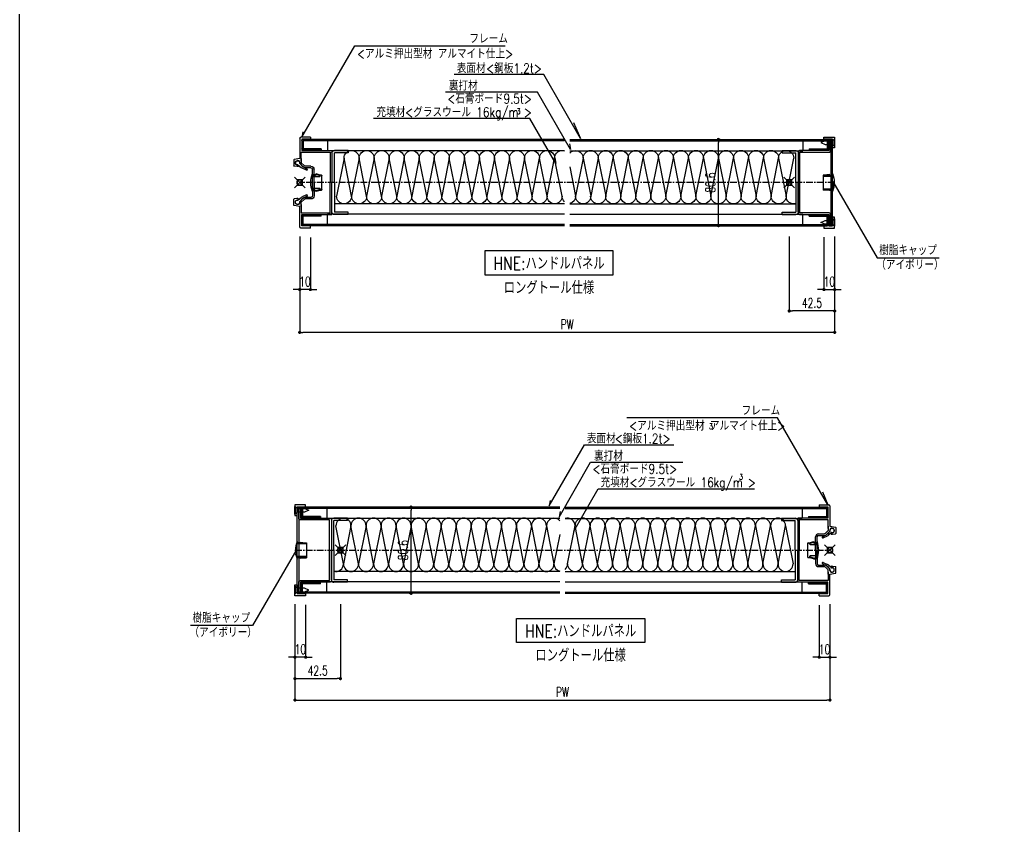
# Model space of a CAD drawing. Extents: x -275225 to 47266, y -41063 to 95295.
# Drawn here: x -224134 to -223223, y -19161 to -18407 of the extents above; entities that cross this region are included whole.
import ezdxf
from ezdxf.enums import TextEntityAlignment as Align

# ---------------------------------------------------------------- set-up
doc = ezdxf.new("R2010")
doc.units = 0
doc.header["$LTSCALE"] = 0.2
doc.header["$PDMODE"] = 99
doc.header["$PDSIZE"] = 5
doc.linetypes.add('CENTER', pattern=[50.8, 31.75, -6.35, 6.35, -6.35])
for name, color, linetype in [('_P18_製品', 4, 'Continuous'), ('_P18_製品寸法', 9, 'Continuous'), ('_基準', 1, 'CENTER'), ('_文字', 3, 'Continuous'), ('_製品寸法', 9, 'Continuous'), ('樹脂', 6, 'Continuous')]:
    doc.layers.add(name, color=color, linetype=linetype)
doc.layers.add('_ポイント', color=1, linetype='Continuous', plot=False)
doc.styles.add('OKAMURA', font='SIMPLEX.shx', dxfattribs={"width": 0.7, "bigfont": 'BIGFONT.shx'})
doc.dimstyles.new('OKAMURA-003', dxfattribs={"dimscale": 3, "dimtxt": 3, "dimasz": 1, "dimexe": 0, "dimexo": 3, "dimgap": 1, "dimtad": 1, "dimdec": 3, "dimdsep": 46, "dimtxsty": 'OKAMURA', "dimblk1": 'DOT', "dimblk2": 'DOT', "dimsah": 1, "dimcen": 0, "dimclrd": 9, "dimclre": 9, "dimclrt": 3, "dimadec": 0, "dimazin": 0, "dimtfac": 1, "dimtdec": 3, "dimtix": 1, "dimtmove": 2, "dimatfit": 3, "dimldrblk": 'NONE', "dimfxl": 0, "dimtolj": 1, "dimarcsym": 0})

# ---------------------------------------------------------------- blocks, each defined once
blk = doc.blocks.new('_DOT')
at = {"color": 0, "linetype": 'ByBlock'}
blk.add_line((-0.5, 0), (-1, 0), dxfattribs=at)
at = {"color": 0, "linetype": 'ByBlock', "const_width": 0.5}
blk.add_lwpolyline([(-0.25, 0, 1), (0.25, 0, 1)], format="xyb", close=True, dxfattribs=at)
blk = doc.blocks.new('*D1307')
at = {"layer": '_製品寸法', "color": 9, "lineweight": -2, "transparency": 16777216}
for p, q in [((-42.5, -51.5), (-42.5, -140)), ((457.5, -50.49), (457.5, -140)), ((-39.5, -140), (454.5, -140))]:
    blk.add_line(p, q, dxfattribs=at)
at = {"layer": 'Defpoints', "color": 0, "transparency": 16777216}
for p in [(-42.5, -42.5), (457.5, -41.49), (457.5, -140)]:
    blk.add_point(p, dxfattribs=at)
at = {"layer": '_製品寸法', "color": 9, "lineweight": -2, "transparency": 16777216, "xscale": 3, "yscale": 3, "zscale": 3, "rotation": 180}
blk.add_blockref('_DOT', (-42.5, -140), dxfattribs=at)
at = {"layer": '_製品寸法', "color": 9, "lineweight": -2, "transparency": 16777216, "xscale": 3, "yscale": 3, "zscale": 3}
blk.add_blockref('_DOT', (457.5, -140), dxfattribs=at)
at = {"layer": '_製品寸法', "color": 3, "transparency": 16777216, "insert": (207.5, -132.5), "char_height": 9, "attachment_point": 5, "style": 'OKAMURA'}
blk.add_mtext('\\A1;PW', dxfattribs=at)
blk = doc.blocks.new('_None')
blk = doc.blocks.new('*D1308')
at = {"layer": '_製品寸法', "color": 9, "lineweight": -2, "transparency": 16777216}
for p, q in [((447.5, -51.5), (447.5, -100)), ((457.5, -50.49), (457.5, -100)), ((444.5, -100), (441.5, -100)), ((447.5, -100), (457.5, -100)), ((460.5, -100), (463.5, -100))]:
    blk.add_line(p, q, dxfattribs=at)
at = {"layer": 'Defpoints', "color": 0, "transparency": 16777216}
for p in [(447.5, -42.5), (457.5, -41.49), (457.5, -100)]:
    blk.add_point(p, dxfattribs=at)
at = {"layer": '_製品寸法', "color": 9, "lineweight": -2, "transparency": 16777216, "xscale": 3, "yscale": 3, "zscale": 3}
blk.add_blockref('_DOT', (447.5, -100), dxfattribs=at)
at = {"layer": '_製品寸法', "color": 9, "lineweight": -2, "transparency": 16777216, "xscale": 3, "yscale": 3, "zscale": 3, "rotation": 180}
blk.add_blockref('_DOT', (457.5, -100), dxfattribs=at)
at = {"layer": '_製品寸法', "color": 3, "transparency": 16777216, "insert": (452.5, -92.5), "char_height": 9, "attachment_point": 5, "style": 'OKAMURA'}
blk.add_mtext('\\A1;10', dxfattribs=at)
blk = doc.blocks.new('*D1309')
at = {"layer": '_製品寸法', "color": 9, "lineweight": -2, "transparency": 16777216}
for p, q in [((-42.5, -50.3), (-42.5, -120)), ((0, -50.3), (0, -120)), ((-39.5, -120), (-3, -120))]:
    blk.add_line(p, q, dxfattribs=at)
at = {"layer": 'Defpoints', "color": 0, "transparency": 16777216}
for p in [(-42.5, -41.3), (0, -41.3), (0, -120)]:
    blk.add_point(p, dxfattribs=at)
at = {"layer": '_製品寸法', "color": 9, "lineweight": -2, "transparency": 16777216, "xscale": 3, "yscale": 3, "zscale": 3, "rotation": 180}
blk.add_blockref('_DOT', (-42.5, -120), dxfattribs=at)
at = {"layer": '_製品寸法', "color": 9, "lineweight": -2, "transparency": 16777216, "xscale": 3, "yscale": 3, "zscale": 3}
blk.add_blockref('_DOT', (0, -120), dxfattribs=at)
at = {"layer": '_製品寸法', "color": 3, "transparency": 16777216, "insert": (-21.25, -112.5), "char_height": 9, "attachment_point": 5, "style": 'OKAMURA'}
blk.add_mtext('\\A1;42.5', dxfattribs=at)
blk = doc.blocks.new('*D1310')
at = {"layer": '_製品寸法', "color": 9, "lineweight": -2, "transparency": 16777216}
for p, q in [((-42.5, -51), (-42.5, -100)), ((-32.5, -51.2), (-32.5, -100)), ((-45.5, -100), (-48.5, -100)), ((-32.5, -100), (-42.5, -100)), ((-29.5, -100), (-26.5, -100))]:
    blk.add_line(p, q, dxfattribs=at)
at = {"layer": 'Defpoints', "color": 0, "transparency": 16777216}
for p in [(-42.5, -42), (-32.5, -42.2), (-42.5, -100)]:
    blk.add_point(p, dxfattribs=at)
at = {"layer": '_製品寸法', "color": 9, "lineweight": -2, "transparency": 16777216, "xscale": 3, "yscale": 3, "zscale": 3}
blk.add_blockref('_DOT', (-42.5, -100), dxfattribs=at)
at = {"layer": '_製品寸法', "color": 9, "lineweight": -2, "transparency": 16777216, "xscale": 3, "yscale": 3, "zscale": 3, "rotation": 180}
blk.add_blockref('_DOT', (-32.5, -100), dxfattribs=at)
at = {"layer": '_製品寸法', "color": 3, "transparency": 16777216, "insert": (-37.5, -92.5), "char_height": 9, "attachment_point": 5, "style": 'OKAMURA'}
blk.add_mtext('\\A1;10', dxfattribs=at)
blk = doc.blocks.new('樹脂')
at = {"layer": '_P18_製品', "color": 0, "linetype": 'ByBlock'}
for p, q in [((-8.7, -6.5), (-8.7, 6.5)), ((-8.2, 7), (-7, 7)), ((-7, 7), (-3.2, 8.09)), ((-7, 6.27), (-3.2, 7.36)), ((-7, 6.27), (-7, 7)), ((-7, 5.91), (-7, 6.27)), ((-6.5, 5.41), (0, 5.41)), ((-3.2, 8.09), (-3.2, 7.59)), ((-3.2, 7.59), (-2.4, 7.59)), ((-3.2, 7.59), (-3.2, 6.86)), ((-3.2, 6.86), (-2.4, 6.86)), ((-2.4, 7.59), (-2.4, 7.09)), ((-2.4, 7.09), (-0.5, 7.09)), ((-2.4, 6.36), (-2.4, 7.09)), ((-2.4, 6.36), (-0.5, 6.36)), ((-0.5, 7.09), (-0.5, 5.41)), ((0, -8.35), (0, 8.35)), ((-7, -7), (-8.2, -7)), ((-7, -5.91), (-7, -6.27)), ((-7, -6.27), (-7, -7)), ((-3.2, -7.36), (-7, -6.27)), ((-3.2, -8.09), (-7, -7)), ((0, -5.41), (-6.5, -5.41)), ((-3.2, -7.36), (-1.6, -7.36)), ((-3.2, -8.09), (-1.6, -8.09)), ((-1.6, -7.59), (-1.6, -6.86)), ((-1.6, -6.86), (-0.8, -6.86)), ((-1.6, -7.59), (-0.8, -7.59)), ((-1.6, -8.09), (-1.6, -7.59)), ((-0.8, -7.09), (-0.8, -6.36)), ((-0.8, -6.36), (-0.5, -6.36)), ((-0.8, -7.09), (-0.5, -7.09)), ((-0.8, -7.59), (-0.8, -7.09)), ((-0.5, -7.09), (-0.5, -5.41))]:
    blk.add_line(p, q, dxfattribs=at)
for centre, radius, start, end in [((-8.2, 6.5), 0.5, 90, 180), ((-6.5, 5.91), 0.5, 180, 270), ((-20.99, 0), 22.59, 338.30531, 21.69469), ((-8.2, -6.5), 0.5, 180, 270), ((-6.5, -5.91), 0.5, 90, 180)]:
    blk.add_arc(centre, radius, start, end, dxfattribs=at)
blk = doc.blocks.new('gweq')
at = {"color": 6, "linetype": 'ByBlock'}
for p, q in [((-498, -8.35), (-498, 8.35)), ((-490.3, 6.5), (-498, 6.5)), ((-489.3, 6), (-498, 6)), ((-495.6, 7), (-497.2, 7)), ((-497.2, 6.5), (-497.2, 7)), ((-495.6, 7.25), (-494.8, 7.25)), ((-495.6, 7.25), (-495.6, 7)), ((-494.8, 7.5), (-490.3, 7)), ((-494.8, 7.25), (-494.8, 7.5)), ((-490.3, 7), (-489.3, 7)), ((-490.3, 6.5), (-490.3, 7)), ((-489.3, 7), (-489.3, -7)), ((-489.3, -6), (-498, -6)), ((-490.3, -6.5), (-498, -6.5)), ((-497.2, -6.5), (-497.2, -7)), ((-495.6, -7), (-497.2, -7)), ((-495.6, -7.25), (-495.6, -7)), ((-495.6, -7.25), (-494.8, -7.25)), ((-494.8, -7.5), (-490.3, -7)), ((-494.8, -7.25), (-494.8, -7.5)), ((-490.3, -6.5), (-490.3, -7)), ((-490.3, -7), (-489.3, -7)), ((-490.3, -7), (-489.3, -7))]:
    blk.add_line(p, q, dxfattribs=at)
for points in [[(-499.74, 40.8), (-499.74, 33.8), (-500, 33.8), (-500, 40.8)], [(-499.74, 33.8), (-499.74, 40.8), (-497.99, 39.05), (-497.99, 35.55)], [(-497.99, 35.55), (-497.99, 39.05), (-491.22, 39.05), (-487, 37.3), (-491.22, 35.55)], [(-499.74, -40.8), (-499.74, -33.8), (-500, -33.8), (-500, -40.8)], [(-499.74, -33.8), (-499.74, -40.8), (-497.99, -39.05), (-497.99, -35.55)], [(-497.99, -35.55), (-497.99, -39.05), (-491.22, -39.05), (-487, -37.3), (-491.22, -35.55)]]:
    blk.add_lwpolyline(points, close=True, dxfattribs=at)
blk.add_arc((-477.01, 0), 22.59, 158.30531, 201.6947, dxfattribs=at)
at = {"layer": '_P18_製品'}
for p, q in [((-494.15, 39.1), (-494.15, 31.5)), ((-492.95, 39.1), (-492.95, 31.5)), ((-252.5, 40.3), (-492.93, 40.3)), ((-252.5, 39.1), (-492.93, 39.1)), ((-470.15, 39.1), (-470.15, 29.6)), ((-247.5, 40.3), (-3.2, 40.3)), ((-247.5, 39.1), (-3.2, 39.1)), ((-26, 39.1), (-26, 29.6)), ((-10, 42.5), (-1, 42.5)), ((-10, 42.5), (-10, 40.5)), ((-10, 40.5), (-2, 40.5)), ((-3.2, 39.1), (-3.2, 31.5)), ((-2, 40.5), (-2, 30)), ((0, 41.5), (0, 22.37)), ((-476.15, 31.5), (-492.95, 31.5)), ((-476.15, 30.3), (-492.93, 30.3)), ((-476.15, 31.5), (-476.15, 30.3)), ((-252.52, 29.6), (-470.15, 29.6)), ((-466, 27.64), (-466, 0)), ((-450.93, 29.95), (-463.69, 29.95)), ((-463.69, 0), (-463.69, 27.64)), ((-450.93, 27.64), (-463.69, 27.64)), ((-450.93, 29.95), (-450.93, 27.64)), ((-247.5, 29.6), (-26, 29.6)), ((-45.22, 29.95), (-45.22, 27.64)), ((-45.22, 29.95), (-32.46, 29.95)), ((-45.22, 27.64), (-32.46, 27.64)), ((-32.46, 0), (-32.46, 27.64)), ((-30.15, 30), (-30.15, 0)), ((-30.15, 30), (-30.15, 0)), ((-2, 30), (-30.15, 30)), ((-28.64, 28.44), (-28.64, 0)), ((-1.51, 28.44), (-28.64, 28.44)), ((-20, 31.5), (-3.2, 31.5)), ((-20, 31.5), (-20, 30.3)), ((-20, 30.3), (-3.21, 30.3)), ((-1.51, 20.4), (-1.51, 28.44)), ((-1.51, 18.47), (-4.16, 15.82)), ((-1.51, 22.41), (-1.51, 18.47)), ((0, 22.37), (5.25, 21.44)), ((0, 19.04), (0, 17.85)), ((1.77, 20.53), (2.77, 20.35)), ((4.02, 18.87), (4.02, 17.89)), ((5.5, 21.14), (5.5, 15.64)), ((-13.57, 0), (-13.57, 12.36)), ((-12.06, 0), (-12.06, 12.36)), ((-10.55, 15.38), (-5.23, 15.38)), ((-10.55, 13.87), (-5.23, 13.87)), ((-6.84, 12.63), (-3, 14.73)), ((-6.31, 11.55), (-2.24, 13.31)), ((0, 17.85), (-3.1, 14.75)), ((-0.11, 17.68), (-2.27, 15.31)), ((1.3, 16.27), (-1.26, 13.94)), ((1.76, 16.38), (2.51, 16.38)), ((1.76, 14.87), (2.51, 14.87)), ((2.51, 14.87), (5.25, 15.34)), ((-466, -27.64), (-466, 0)), ((-463.69, 0), (-463.69, -27.64)), ((-32.46, 0), (-32.46, -27.64)), ((-30.15, -30), (-30.15, 0)), ((-30.15, -30), (-30.15, 0)), ((-28.64, -28.44), (-28.64, 0)), ((-13.57, 0), (-13.57, -12.36)), ((-12.06, 0), (-12.06, -12.36)), ((-10.55, -13.87), (-5.23, -13.87)), ((-10.55, -15.38), (-5.23, -15.38)), ((-6.84, -12.63), (-3, -14.73)), ((-6.31, -11.55), (-2.24, -13.31)), ((-1.51, -18.47), (-4.16, -15.82)), ((0, -17.85), (-3.1, -14.75)), ((-2.32, -15.26), (-0.11, -17.68)), ((1.3, -16.27), (-1.27, -13.93)), ((0, -19.04), (0, -17.85)), ((1.76, -14.87), (2.51, -14.87)), ((1.76, -16.38), (2.51, -16.38)), ((2.63, -14.87), (5.25, -15.34)), ((4.02, -18.87), (4.02, -17.89)), ((5.5, -21.14), (5.5, -15.64)), ((-252.5, -19.9), (-463.69, -19.9)), ((-247.5, -19.9), (-32.46, -19.9)), ((-1.51, -22.41), (-1.51, -18.47)), ((-1.51, -20.4), (-1.51, -28.44)), ((0, -22.37), (5.25, -21.44)), ((0, -41.49), (0, -22.41)), ((1.77, -20.53), (2.77, -20.35)), ((-494.15, -39.1), (-494.15, -31.5)), ((-492.95, -39.1), (-492.95, -31.5)), ((-476.15, -31.5), (-492.95, -31.5)), ((-476.15, -30.3), (-492.93, -30.3)), ((-476.15, -31.5), (-476.15, -30.3)), ((-252.52, -29.6), (-470.15, -29.6)), ((-470.15, -39.1), (-470.15, -29.6)), ((-450.93, -27.64), (-463.69, -27.64)), ((-450.93, -29.95), (-463.69, -29.95)), ((-450.93, -29.95), (-450.93, -27.64)), ((-247.5, -29.6), (-26, -29.6)), ((-45.22, -27.64), (-32.46, -27.64)), ((-45.22, -29.95), (-45.22, -27.64)), ((-45.22, -29.95), (-32.46, -29.95)), ((-2.01, -30), (-30.15, -30)), ((-1.51, -28.44), (-28.64, -28.44)), ((-26, -39.1), (-26, -29.6)), ((-20, -30.3), (-3.21, -30.3)), ((-20, -31.5), (-20, -30.3)), ((-20, -31.5), (-3.2, -31.5)), ((-3.2, -39.1), (-3.2, -31.5)), ((-2, -40.5), (-2, -30)), ((-252.5, -39.1), (-492.95, -39.1)), ((-252.5, -40.3), (-492.93, -40.3)), ((-247.5, -39.1), (-3.2, -39.1)), ((-247.5, -40.3), (-3.2, -40.3)), ((-10, -40.5), (-2, -40.5)), ((-10, -42.5), (-10, -40.5)), ((-10, -42.5), (-1, -42.5))]:
    blk.add_line(p, q, dxfattribs=at)
at = {"layer": '_P18_製品', "color": 6}
for p, q in [((-454.67, -12.87), (-461.7, 22.92)), ((-447.64, 22.92), (-454.67, -12.87)), ((-440.62, -12.87), (-447.64, 22.92)), ((-433.59, 22.92), (-440.62, -12.87)), ((-426.56, -12.87), (-433.59, 22.92)), ((-419.53, 22.92), (-426.56, -12.87)), ((-412.51, -12.87), (-419.53, 22.92)), ((-405.48, 22.92), (-412.51, -12.87)), ((-398.45, -12.87), (-405.48, 22.92)), ((-391.42, 22.92), (-398.45, -12.87)), ((-384.4, -12.87), (-391.42, 22.92)), ((-377.37, 22.92), (-384.4, -12.87)), ((-370.34, -12.87), (-377.37, 22.92)), ((-363.31, 22.92), (-370.34, -12.87)), ((-356.29, -12.87), (-363.31, 22.92)), ((-349.26, 22.92), (-356.29, -12.87)), ((-342.23, -12.87), (-349.26, 22.92)), ((-335.2, 22.92), (-342.23, -12.87)), ((-328.18, -12.87), (-335.2, 22.92)), ((-321.15, 22.92), (-328.18, -12.87)), ((-314.12, -12.87), (-321.15, 22.92)), ((-307.09, 22.92), (-314.12, -12.87)), ((-300.07, -12.87), (-307.09, 22.92)), ((-293.04, 22.92), (-300.07, -12.87)), ((-286.01, -12.87), (-293.04, 22.92)), ((-278.98, 22.92), (-286.01, -12.87)), ((-278.98, 22.92), (-271.96, -12.87)), ((-264.93, 22.92), (-271.96, -12.87)), ((-264.93, 22.92), (-257.9, -12.87)), ((-245.27, -12.87), (-238.25, 22.92)), ((-231.22, -12.87), (-238.25, 22.92)), ((-231.22, -12.87), (-224.19, 22.92)), ((-217.16, -12.87), (-224.19, 22.92)), ((-217.16, -12.87), (-210.14, 22.92)), ((-210.14, 22.92), (-203.11, -12.87)), ((-203.11, -12.87), (-196.08, 22.92)), ((-196.08, 22.92), (-189.05, -12.87)), ((-189.05, -12.87), (-182.03, 22.92)), ((-182.03, 22.92), (-175, -12.87)), ((-175, -12.87), (-167.97, 22.92)), ((-167.97, 22.92), (-160.94, -12.87)), ((-160.94, -12.87), (-153.92, 22.92)), ((-153.92, 22.92), (-146.89, -12.87)), ((-146.89, -12.87), (-139.86, 22.92)), ((-139.86, 22.92), (-132.83, -12.87)), ((-132.83, -12.87), (-125.81, 22.92)), ((-125.81, 22.92), (-118.78, -12.87)), ((-118.78, -12.87), (-111.75, 22.92)), ((-111.75, 22.92), (-104.72, -12.87)), ((-104.72, -12.87), (-97.7, 22.92)), ((-97.7, 22.92), (-90.67, -12.87)), ((-90.67, -12.87), (-83.64, 22.92)), ((-83.64, 22.92), (-76.61, -12.87)), ((-76.61, -12.87), (-69.59, 22.92)), ((-69.59, 22.92), (-62.56, -12.87)), ((-62.56, -12.87), (-55.53, 22.92)), ((-55.53, 22.92), (-48.5, -12.87)), ((-48.5, -12.87), (-41.48, 22.92)), ((-41.48, 22.92), (-34.45, -12.87)), ((-252.52, 14.55), (-257.9, -12.87))]:
    blk.add_line(p, q, dxfattribs=at)
at = {"layer": '_P18_製品'}
for points in [[(-490, 42.5), (-500, 42.5), (-500, 32.5), (-498, 32.5), (-498, 40.5), (-490, 40.5)], [(-498, 40.3), (-496.4, 40.3), (-496.4, -40.3), (-498, -40.3)], [(-490, -42.5), (-500, -42.5), (-500, -32.5), (-498, -32.5), (-498, -40.5), (-490, -40.5)]]:
    blk.add_lwpolyline(points, close=True, dxfattribs=at)
blk.add_lwpolyline([(-496.4, 40.3), (-494.8, 40.3), (-494.8, 30), (-467.6, 30, -0.414214), (-466, 28.4), (-466, -28.4, -0.414214), (-467.6, -30), (-494.8, -30), (-494.8, -40.3), (-496.4, -40.3), (-496.4, -30, -0.414214), (-494.8, -28.4), (-467.6, -28.4), (-467.6, 28.4), (-494.8, 28.4, -0.414214), (-496.4, 30)], format="xyb", close=True, dxfattribs=at)
for centre, radius, start, end in [((-492.54, 38.7), 1.65, 104.12583, 165.87417), ((-3.6, 38.7), 1.65, 14.12583, 75.87417), ((-1, 41.5), 1, 0, 90), ((-492.54, 31.9), 1.65, 194.12583, 255.87417), ((-463.69, 27.64), 2.31, 90, 180), ((-32.46, 27.64), 2.31, 0, 90), ((-3.6, 31.9), 1.65, 284.12583, 345.87417), ((1.51, 19.04), 1.51, 80.0003, 180), ((2.01, 18.39), 2.01, 261.62894, 188.37058), ((2.51, 18.87), 1.51, 0, 80.0003), ((5.2, 21.14), 0.301, 0, 79.99979), ((-10.55, 12.36), 3.01, 90, 180), ((-10.55, 12.36), 1.51, 90, 180), ((-6.58, 12.09), 0.603, 115.99928, 296.00061), ((-5.23, 16.88), 1.51, 270, 314.99969), ((-5.23, 16.88), 3.01, 270, 314.99985), ((-4.35, 17.2), 2.81, 298.66699, 317.66739), ((-3.63, 16.54), 3.51, 293.33276, 312.33285), ((-0.48, 18.03), 0.502, 316.80676, 8.37036), ((1.76, 15.63), 0.754, 90, 270), ((1.64, 15.91), 0.502, 81.63072, 133.19252), ((2.51, 17.89), 1.51, 270, 0), ((5.2, 15.64), 0.301, 280.00024, 0), ((-10.55, -12.36), 3.01, 180, 270), ((-10.55, -12.36), 1.51, 180, 270), ((-6.58, -12.09), 0.603, 64.00092, 244.00224), ((-5.23, -16.88), 3.01, 45.00015, 90), ((-5.23, -16.88), 1.51, 45.00031, 90), ((-4.35, -17.2), 2.81, 42.33284, 61.33299), ((-3.63, -16.54), 3.51, 47.66715, 66.66724), ((-0.48, -18.03), 0.502, 351.62942, 43.1911), ((2.01, -18.39), 2.01, 171.62938, 98.37105), ((1.76, -15.63), 0.754, 90, 270), ((1.64, -15.91), 0.502, 226.80748, 278.36932), ((2.51, -17.89), 1.51, 0, 90), ((5.2, -15.64), 0.301, 0, 79.99976), ((1.51, -19.04), 1.51, 180, 279.9997), ((2.51, -18.87), 1.51, 279.9997, 0), ((5.2, -21.14), 0.301, 280.00027, 0), ((-492.54, -31.9), 1.65, 104.12583, 165.87417), ((-463.69, -27.64), 2.31, 180, 270), ((-32.46, -27.64), 2.31, 270, 0), ((-3.6, -31.9), 1.65, 14.12583, 75.87417), ((-492.54, -38.7), 1.65, 194.12583, 255.87417), ((-3.6, -38.7), 1.65, 284.12583, 345.87417), ((-1, -41.5), 1, 270, 0)]:
    blk.add_arc(centre, radius, start, end, dxfattribs=at)
at = {"layer": '_P18_製品', "color": 6}
for centre, start, end in [((-454.67, 22.92), 0, 180), ((-440.62, 22.92), 0, 180), ((-426.56, 22.92), 0, 180), ((-412.51, 22.92), 0, 180), ((-398.45, 22.92), 0, 180), ((-384.4, 22.92), 0, 180), ((-370.34, 22.92), 0, 180), ((-356.29, 22.92), 0, 180), ((-342.23, 22.92), 0, 180), ((-328.18, 22.92), 0, 180), ((-314.12, 22.92), 0, 180), ((-300.07, 22.92), 0, 180), ((-286.01, 22.92), 0, 180), ((-271.96, 22.92), 0, 180), ((-257.9, 22.92), 39.9913, 180), ((-245.27, 22.92), 0, 108.44878), ((-231.22, 22.92), 0, 180), ((-217.16, 22.92), 0, 180), ((-203.11, 22.92), 0, 180), ((-189.05, 22.92), 0, 180), ((-175, 22.92), 0, 180), ((-160.94, 22.92), 0, 180), ((-146.89, 22.92), 0, 180), ((-132.83, 22.92), 0, 180), ((-118.78, 22.92), 0, 180), ((-104.72, 22.92), 0, 180), ((-90.67, 22.92), 0, 180), ((-76.61, 22.92), 0, 180), ((-62.56, 22.92), 0, 180), ((-48.5, 22.92), 0, 180), ((-461.7, -12.87), 253.55389, 0), ((-447.64, -12.87), 180, 0), ((-433.59, -12.87), 180, 0), ((-419.53, -12.87), 180, 0), ((-405.48, -12.87), 180, 0), ((-391.42, -12.87), 180, 0), ((-377.37, -12.87), 180, 0), ((-363.31, -12.87), 180, 0), ((-349.26, -12.87), 180, 0), ((-335.2, -12.87), 180, 0), ((-321.15, -12.87), 180, 0), ((-307.09, -12.87), 180, 0), ((-293.04, -12.87), 180, 0), ((-278.98, -12.87), 180, 0), ((-264.93, -12.87), 180, 0), ((-250.87, -12.87), 180, 256.47559), ((-252.3, -12.87), 313.12104, 0), ((-238.25, -12.87), 180, 0), ((-224.19, -12.87), 180, 0), ((-210.14, -12.87), 180, 0), ((-196.08, -12.87), 180, 0), ((-182.03, -12.87), 180, 0), ((-167.97, -12.87), 180, 0), ((-153.92, -12.87), 180, 0), ((-139.86, -12.87), 180, 0), ((-125.81, -12.87), 180, 0), ((-111.75, -12.87), 180, 0), ((-97.7, -12.87), 180, 0), ((-83.64, -12.87), 180, 0), ((-69.59, -12.87), 180, 0), ((-55.53, -12.87), 180, 0), ((-41.48, -12.87), 180, 0)]:
    blk.add_arc(centre, 7.03, start, end, dxfattribs=at)
at = {"layer": '_ポイント'}
for p in [(-457.5, 0), (0, 0)]:
    blk.add_point(p, dxfattribs=at)
at = {"layer": '_基準'}
blk.add_line((-500, 0), (0, 0), dxfattribs=at)
at = {"layer": '樹脂'}
blk.add_blockref('樹脂', (-12.06, 0), dxfattribs=at)
blk = doc.blocks.new('*D1311')
at = {"layer": '_製品寸法', "color": 9, "lineweight": -2, "transparency": 16777216}
for p, q in [((64.36, 40.3), (66.08, 40.3)), ((66.08, -37.3), (66.08, 37.3)), ((64.36, -40.3), (66.08, -40.3))]:
    blk.add_line(p, q, dxfattribs=at)
at = {"layer": 'Defpoints', "color": 0, "transparency": 16777216}
for p in [(55.36, 40.3), (66.08, 40.3), (55.36, -40.3)]:
    blk.add_point(p, dxfattribs=at)
at = {"layer": '_製品寸法', "color": 9, "lineweight": -2, "transparency": 16777216, "xscale": 3, "yscale": 3, "zscale": 3}
for p, rotation in [((66.08, 40.3), 90), ((66.08, -40.3), 270)]:
    blk.add_blockref('_DOT', p, dxfattribs=dict(at, rotation=rotation))
at = {"layer": '_製品寸法', "color": 3, "transparency": 16777216, "insert": (58.58, 0), "char_height": 9, "attachment_point": 5, "rotation": 90, "style": 'OKAMURA'}
blk.add_mtext('\\A1;80.6', dxfattribs=at)
blk = doc.blocks.new('*D1296')
at = {"layer": '_製品寸法', "color": 9, "lineweight": -2, "transparency": 16777216}
for p, q in [((-457.5, -50.49), (-457.5, -140)), ((42.5, -51.5), (42.5, -140)), ((39.5, -140), (-454.5, -140))]:
    blk.add_line(p, q, dxfattribs=at)
at = {"layer": 'Defpoints', "color": 0, "transparency": 16777216}
for p in [(-457.5, -41.49), (42.5, -42.5), (-457.5, -140)]:
    blk.add_point(p, dxfattribs=at)
at = {"layer": '_製品寸法', "color": 9, "lineweight": -2, "transparency": 16777216, "xscale": 3, "yscale": 3, "zscale": 3, "rotation": 180}
blk.add_blockref('_DOT', (-457.5, -140), dxfattribs=at)
at = {"layer": '_製品寸法', "color": 9, "lineweight": -2, "transparency": 16777216, "xscale": 3, "yscale": 3, "zscale": 3}
blk.add_blockref('_DOT', (42.5, -140), dxfattribs=at)
at = {"layer": '_製品寸法', "color": 3, "transparency": 16777216, "insert": (-207.5, -132.5), "char_height": 9, "attachment_point": 5, "style": 'OKAMURA'}
blk.add_mtext('\\A1;PW', dxfattribs=at)
blk = doc.blocks.new('*D1297')
at = {"layer": '_製品寸法', "color": 9, "lineweight": -2, "transparency": 16777216}
for p, q in [((-457.5, -50.49), (-457.5, -100)), ((-447.5, -51.5), (-447.5, -100)), ((-460.5, -100), (-463.5, -100)), ((-447.5, -100), (-457.5, -100)), ((-444.5, -100), (-441.5, -100))]:
    blk.add_line(p, q, dxfattribs=at)
at = {"layer": 'Defpoints', "color": 0, "transparency": 16777216}
for p in [(-457.5, -41.49), (-447.5, -42.5), (-457.5, -100)]:
    blk.add_point(p, dxfattribs=at)
at = {"layer": '_製品寸法', "color": 9, "lineweight": -2, "transparency": 16777216, "xscale": 3, "yscale": 3, "zscale": 3}
blk.add_blockref('_DOT', (-457.5, -100), dxfattribs=at)
at = {"layer": '_製品寸法', "color": 9, "lineweight": -2, "transparency": 16777216, "xscale": 3, "yscale": 3, "zscale": 3, "rotation": 180}
blk.add_blockref('_DOT', (-447.5, -100), dxfattribs=at)
at = {"layer": '_製品寸法', "color": 3, "transparency": 16777216, "insert": (-452.5, -92.5), "char_height": 9, "attachment_point": 5, "style": 'OKAMURA'}
blk.add_mtext('\\A1;10', dxfattribs=at)
blk = doc.blocks.new('*D1298')
at = {"layer": '_製品寸法', "color": 9, "lineweight": -2, "transparency": 16777216}
for p, q in [((0, -50.3), (0, -120)), ((42.5, -50.3), (42.5, -120)), ((39.5, -120), (3, -120))]:
    blk.add_line(p, q, dxfattribs=at)
at = {"layer": 'Defpoints', "color": 0, "transparency": 16777216}
for p in [(0, -41.3), (42.5, -41.3), (0, -120)]:
    blk.add_point(p, dxfattribs=at)
at = {"layer": '_製品寸法', "color": 9, "lineweight": -2, "transparency": 16777216, "xscale": 3, "yscale": 3, "zscale": 3, "rotation": 180}
blk.add_blockref('_DOT', (0, -120), dxfattribs=at)
at = {"layer": '_製品寸法', "color": 9, "lineweight": -2, "transparency": 16777216, "xscale": 3, "yscale": 3, "zscale": 3}
blk.add_blockref('_DOT', (42.5, -120), dxfattribs=at)
at = {"layer": '_製品寸法', "color": 3, "transparency": 16777216, "insert": (21.25, -112.5), "char_height": 9, "attachment_point": 5, "style": 'OKAMURA'}
blk.add_mtext('\\A1;42.5', dxfattribs=at)
blk = doc.blocks.new('*D1299')
at = {"layer": '_製品寸法', "color": 9, "lineweight": -2, "transparency": 16777216}
for p, q in [((32.5, -51.2), (32.5, -100)), ((42.5, -51), (42.5, -100)), ((29.5, -100), (26.5, -100)), ((32.5, -100), (42.5, -100)), ((45.5, -100), (48.5, -100))]:
    blk.add_line(p, q, dxfattribs=at)
at = {"layer": 'Defpoints', "color": 0, "transparency": 16777216}
for p in [(32.5, -42.2), (42.5, -42), (42.5, -100)]:
    blk.add_point(p, dxfattribs=at)
at = {"layer": '_製品寸法', "color": 9, "lineweight": -2, "transparency": 16777216, "xscale": 3, "yscale": 3, "zscale": 3}
blk.add_blockref('_DOT', (32.5, -100), dxfattribs=at)
at = {"layer": '_製品寸法', "color": 9, "lineweight": -2, "transparency": 16777216, "xscale": 3, "yscale": 3, "zscale": 3, "rotation": 180}
blk.add_blockref('_DOT', (42.5, -100), dxfattribs=at)
at = {"layer": '_製品寸法', "color": 3, "transparency": 16777216, "insert": (37.5, -92.5), "char_height": 9, "attachment_point": 5, "style": 'OKAMURA'}
blk.add_mtext('\\A1;10', dxfattribs=at)
blk = doc.blocks.new('*D1300')
at = {"layer": '_製品寸法', "color": 9, "lineweight": -2, "transparency": 16777216}
for p, q in [((-64.36, 40.3), (-66.08, 40.3)), ((-66.08, -37.3), (-66.08, 37.3)), ((-64.36, -40.3), (-66.08, -40.3))]:
    blk.add_line(p, q, dxfattribs=at)
at = {"layer": 'Defpoints', "color": 0, "transparency": 16777216}
for p in [(-66.08, 40.3), (-55.36, 40.3), (-55.36, -40.3)]:
    blk.add_point(p, dxfattribs=at)
at = {"layer": '_製品寸法', "color": 9, "lineweight": -2, "transparency": 16777216, "xscale": 3, "yscale": 3, "zscale": 3}
for p, rotation in [((-66.08, 40.3), 90), ((-66.08, -40.3), 270)]:
    blk.add_blockref('_DOT', p, dxfattribs=dict(at, rotation=rotation))
at = {"layer": '_製品寸法', "color": 3, "transparency": 16777216, "insert": (-73.58, 0), "char_height": 9, "attachment_point": 5, "rotation": 90, "style": 'OKAMURA'}
blk.add_mtext('\\A1;80.6', dxfattribs=at)
blk = doc.blocks.new('*U1306')
at = {"layer": '_ポイント'}
blk.add_point((0, 0), dxfattribs=at)
at = {"layer": '_文字', "color": 9}
for points in [[(450.5554, 54.5668), (455.5877, 42.5), (408.5118, 123.6649), (267.7725, 123.6649)], [(196.035, 46.5401), (195.111, 41.3), (228.0129, 98.4817), (311.6084, 98.4817)], [(205.2988, 36.2394), (204.3748, 30.9994), (233.7813, 82.1316), (319.9661, 82.1316)], [(218.9647, 23.0816), (218.0409, 17.8421), (240.8668, 57.3773), (387.0057, 57.3773)], [(-41.5809, -4.3493), (-40.6569, 0.8907), (-82.1618, -70.2462), (-140.2619, -70.2462)]]:
    blk.add_lwpolyline(points, dxfattribs=at)
at = {"layer": '_文字'}
blk.add_lwpolyline([(164.4989, -86.3266), (164.4989, -63.8266), (284.4989, -63.8266), (284.4989, -86.3266)], close=True, dxfattribs=at)
blk.add_lwpolyline([(164.4989, -86.3266), (164.4989, -63.8266), (284.4989, -63.8266), (284.4989, -86.3266)], close=True, dxfattribs=at)
at = {"layer": '_P18_製品'}
blk.add_blockref('gweq', (457.5, 0), dxfattribs=at)
at = {"layer": '_文字', "style": 'OKAMURA', "width": 0.8}
for s, height, p in [('フレーム', 9, (374.9465, 125.9088)), ('<アルミ押出型材 アルマイト仕上> ', 9, (269.9637, 111.8098)), ('表面材 ', 9, (230.3261, 99.8969)), ('<鋼板1.2t> ', 9, (256.4773, 99.7832)), ('3', 5, (344.3731, 113.2446)), ('裏打材 ', 9, (237.0198, 83.5189)), ('<石膏ボード9.5t> ', 9, (235.6319, 71.4461)), ('充填材<グラスウール 16kg/m > ', 9, (243.1522, 58.7925)), ('3', 5, (372.5436, 65.9579)), ('樹脂キャップ', 9, (-138.3114, -67.7434)), ('（アイボリー）', 9, (-141.0989, -81.3197))]:
    blk.add_text(s, height=height, dxfattribs=at).set_placement(p)
for s, height, p in [('HNE:ハンドルパネル', 12, (224.4989, -75.0766)), ('ロングトール仕様', 11.99998, (224.5016, -97.5766))]:
    blk.add_text(s, height=height, dxfattribs=at).set_placement(p, align=Align.MIDDLE)
at = {"layer": '_製品寸法'}
for base, p1, p2, angle, picture, middle in [((66.0759, 40.2999), (55.3557, -40.2999), (55.3557, 40.2999), 90, '*D1311', (58.5759, 0)), ((-42.5, -100), (-32.5, -42.2), (-42.5, -42), 180, '*D1310', (-37.5, -92.5))]:
    dim = blk.add_linear_dim(base=base, p1=p1, p2=p2, angle=angle, dimstyle='OKAMURA-003', dxfattribs=at)
    dim.commit()
    dim.dimension.update_dxf_attribs({"geometry": picture, "text_midpoint": middle})
for base, p1, p2, picture, middle in [((0, -120), (-42.5, -41.2999), (0, -41.2999), '*D1309', (-21.25, -112.5)), ((457.5, -100), (447.5, -42.4999), (457.5, -41.495), '*D1308', (452.5, -92.5))]:
    dim = blk.add_linear_dim(base=base, p1=p1, p2=p2, dimstyle='OKAMURA-003', dxfattribs=at)
    dim.commit()
    dim.dimension.update_dxf_attribs({"geometry": picture, "text_midpoint": middle})
dim = blk.add_linear_dim(base=(457.5, -140), p1=(-42.5, -42.5), p2=(457.5, -41.495), text='PW', dimstyle='OKAMURA-003', dxfattribs=at)
dim.commit()
dim.dimension.update_dxf_attribs({"geometry": '*D1307', "text_midpoint": (207.5, -132.5)})
blk = doc.blocks.new('*U1295')
at = {"layer": '_ポイント'}
blk.add_point((0, 0), dxfattribs=at)
at = {"layer": '_文字', "color": 9}
for points in [[(-454.6638, 47.451), (-455.5877, 42.5), (-406.0802, 127.7337), (-265.3409, 127.7337)], [(-201.5207, 56.0847), (-195.111, 41.3), (-229.3902, 100.9105), (-312.9857, 100.9105)], [(-205.2988, 36.2394), (-204.3748, 30.9994), (-235.1586, 84.5604), (-321.3434, 84.5604)], [(-218.9647, 23.0816), (-218.0409, 17.8421), (-242.2441, 59.8061), (-388.383, 59.8061)], [(41.5809, -4.3493), (40.6569, 0.8907), (82.1618, -70.2462), (140.2619, -70.2462)]]:
    blk.add_lwpolyline(points, dxfattribs=at)
at = {"layer": '_文字'}
blk.add_lwpolyline([(-164.4989, -86.3266), (-164.4989, -63.8266), (-284.4989, -63.8266), (-284.4989, -86.3266)], close=True, dxfattribs=at)
blk.add_lwpolyline([(-164.4989, -86.3266), (-164.4989, -63.8266), (-284.4989, -63.8266), (-284.4989, -86.3266)], close=True, dxfattribs=at)
at = {"layer": '_P18_製品', "xscale": -1}
blk.add_blockref('gweq', (-457.5, 0), dxfattribs=at)
at = {"layer": '_文字', "style": 'OKAMURA', "width": 0.8}
for s, height, p in [('フレーム', 9, (-298.9062, 129.9776)), ('<アルミ押出型材 アルマイト仕上> ', 9, (-403.8891, 115.8786)), ('表面材 ', 9, (-310.6725, 102.3256)), ('<鋼板1.2t> ', 9, (-283.1499, 102.212)), ('裏打材 ', 9, (-318.105, 85.9477)), ('<石膏ボード9.5t> ', 9, (-319.4929, 73.8749)), ('充填材<グラスウール 16kg/m > ', 9, (-385.7867, 61.2212)), ('3', 5, (-254.9247, 64.0324)), ('樹脂キャップ', 9, (84.1123, -67.7434)), ('（アイボリー）', 9, (81.3248, -81.3197))]:
    blk.add_text(s, height=height, dxfattribs=at).set_placement(p)
for s, height, p in [('HNE:ハンドルパネル', 12, (-224.4989, -75.0766)), ('ロングトール仕様', 11.99998, (-224.5016, -97.5766))]:
    blk.add_text(s, height=height, dxfattribs=at).set_placement(p, align=Align.MIDDLE)
at = {"layer": '_製品寸法'}
for base, p1, p2, angle, picture, middle in [((-66.0759, 40.2999), (-55.3557, -40.2999), (-55.3557, 40.2999), 90, '*D1300', (-73.5759, 0)), ((-457.5, -100), (-447.5, -42.4999), (-457.5, -41.495), 180, '*D1297', (-452.5, -92.5)), ((0, -120), (42.5, -41.2999), (0, -41.2999), 180, '*D1298', (21.25, -112.5))]:
    dim = blk.add_linear_dim(base=base, p1=p1, p2=p2, angle=angle, dimstyle='OKAMURA-003', dxfattribs=at)
    dim.commit()
    dim.dimension.update_dxf_attribs({"geometry": picture, "text_midpoint": middle})
dim = blk.add_linear_dim(base=(-457.5, -140), p1=(42.5, -42.5), p2=(-457.5, -41.495), angle=180, text='PW', dimstyle='OKAMURA-003', dxfattribs=at)
dim.commit()
dim.dimension.update_dxf_attribs({"geometry": '*D1296', "text_midpoint": (-207.5, -132.5)})
dim = blk.add_linear_dim(base=(42.5, -100), p1=(32.5, -42.2), p2=(42.5, -42), dimstyle='OKAMURA-003', dxfattribs=at)
dim.commit()
dim.dimension.update_dxf_attribs({"geometry": '*D1299', "text_midpoint": (37.5, -92.5)})

msp = doc.modelspace()

# ---------------------------------------------------------------- linework, layer by layer
at = {"layer": '_P18_製品寸法'}
msp.add_lwpolyline([(-224133.92, -17577.28), (-221211.58, -17577.28), (-221211.58, -20744.15), (-224133.92, -20744.15)], close=True, dxfattribs=at)

# ---------------------------------------------------------------- block references
msp.add_blockref('*U1295', (-223414.55, -18558.98))
at = {"layer": '_P18_製品'}
msp.add_blockref('*U1306', (-223833.97, -18902.53), dxfattribs=at)

doc.saveas('drawing.dxf')
